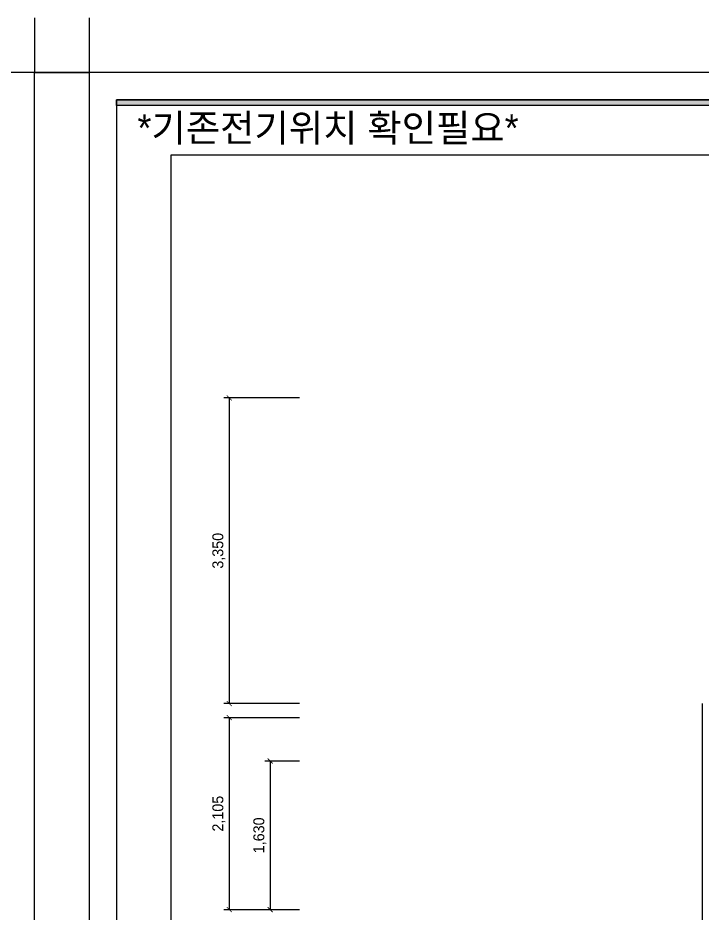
# Model space of a CAD drawing. Header units: inches. Extents: x 220271 to 272471, y 38563 to 64452.
# Drawn here: x 245890 to 253393, y 54638 to 64452 of the extents above; entities that cross this region are included whole.
import ezdxf
from ezdxf.enums import TextEntityAlignment as Align

# ---------------------------------------------------------------- set-up
doc = ezdxf.new("R2010")
doc.units = ezdxf.units.IN
doc.header["$LTSCALE"] = 50
doc.header["$MEASUREMENT"] = 0
for name, color, linetype in [('03-TEXT', 3, 'Continuous'), ('07-DIM WAL', 5, 'Continuous'), ('F-WALL1', 2, 'Continuous'), ('FORM(YOURNAME)-1', 1, 'Continuous'), ('FORM(YOURNAME)-11', 1, 'Continuous')]:
    doc.layers.add(name, color=color, linetype=linetype)
doc.styles.add('YOURNAME', font='HY울릉도M.TTF')
doc.styles.add('코레일둥고', font='Korail_Round_Gothic_Medium.ttf')
doc.dimstyles.new('YOURNAME-60', dxfattribs={"dimscale": 60, "dimtxt": 2, "dimasz": 0.9, "dimexe": 1, "dimexo": 3, "dimgap": 0.7, "dimtad": 1, "dimdec": 0, "dimzin": 0, "dimdsep": 46, "dimlunit": 6, "dimtxsty": 'YOURNAME', "dimblk": 'ARCHTICK', "dimcen": 0, "dimclrd": 1, "dimclre": 1, "dimclrt": 7, "dimadec": 0, "dimazin": 0, "dimtfac": 1, "dimtdec": 0, "dimtix": 1, "dimtmove": 2, "dimatfit": 3, "dimldrblk": 'ARCHTICK', "dimfxl": 1, "dimtolj": 1, "dimtzin": 0, "dimarcsym": 0})

# ---------------------------------------------------------------- blocks, each defined once
blk = doc.blocks.new('FORM-ELEVATION')
at = {"layer": 'FORM(YOURNAME)-11'}
h = blk.add_hatch(color=256, dxfattribs=at)
h.dxf.hatch_style = 1
h.paths.add_polyline_path([(-10309, 35708), (71691, 35708), (71691, 35508), (-10309, 35508)])
h.paths.add_polyline_path([(-10309, -21492), (71691, -21492), (71691, -21692), (-10309, -21692)])
at = {"layer": 'Defpoints', "color": 1}
for points in [[(-11309, 38708), (-11309, 36708), (-13309, 36708)], [(72691, 38708), (72691, 36708), (74691, 36708)]]:
    blk.add_lwpolyline(points, dxfattribs=at)
at = {"layer": 'Defpoints', "color": 158}
for points in [[(-10309, -21692), (71691, -21692), (71691, 35708), (-10309, 35708)], [(-8309, 33708), (61071, 33708), (61071, -19692), (-8309, -19692)]]:
    blk.add_lwpolyline(points, close=True, dxfattribs=at)
at = {"layer": 'FORM(YOURNAME)-11', "color": 250}
blk.add_lwpolyline([(-11309, -22692), (72691, -22692), (72691, 36708), (-11309, 36708)], close=True, dxfattribs=at)
at = {"layer": 'FORM(YOURNAME)-11'}
blk.add_lwpolyline([(-10309, 35708), (71691, 35708), (71691, 35508), (-10309, 35508)], close=True, dxfattribs=at)
at = {"layer": 'FORM(YOURNAME)-11', "color": 3, "style": 'YOURNAME'}
for tag, height, p in [('1', 450, (71041, -1219)), ('2', 450, (71041, -1863)), ('3', 450, (71041, -3150)), ('4', 450, (71041, -5081)), ('5', 515, (71041, -7398)), ('6', 515, (71041, -9650)), ('7', 515, (71041, -11903)), ('8', 515, (71041, -14155)), ('9', 515, (71041, -16408)), ('10', 515, (66791, -18596)), ('11', 515, (71041, -18660)), ('12', 515, (66791, -20848)), ('13', 515, (71041, -20848))]:
    blk.add_attdef(tag, text='', height=height, dxfattribs=at).set_placement(p, align=Align.MIDDLE_RIGHT)
blk = doc.blocks.new('메인도면')
at = {"layer": 'F-WALL1'}
blk.add_line((288206.2, 94140.8), (288206.2, 85885.1), dxfattribs=at)
blk = doc.blocks.new('cjswjdeh')
blk.add_blockref('메인도면', (-34813.2, 2184))
blk = doc.blocks.new('_ArchTick')
at = {"color": 0, "linetype": 'ByBlock', "const_width": 0.15}
blk.add_lwpolyline([(-0.5, -0.5), (0.5, 0.5)], dxfattribs=at)
blk = doc.blocks.new('*D101')
at = {"layer": '07-DIM WAL', "color": 1, "lineweight": -2, "transparency": 16777216}
for p, q in [((248979, 60285.1), (248147.3, 60285.1)), ((248207.3, 60285.1), (248207.3, 56935.1)), ((248979, 56935.1), (248147.3, 56935.1))]:
    blk.add_line(p, q, dxfattribs=at)
at = {"layer": 'Defpoints', "color": 0, "transparency": 16777216}
for p in [(249159, 60285.1), (248207.3, 56935.1), (249159, 56935.1)]:
    blk.add_point(p, dxfattribs=at)
at = {"layer": '07-DIM WAL', "color": 1, "lineweight": -2, "transparency": 16777216, "xscale": 54, "yscale": 54, "zscale": 54}
for p, rotation in [((248207.3, 60285.1), 90), ((248207.3, 56935.1), 270)]:
    blk.add_blockref('_ArchTick', p, dxfattribs=dict(at, rotation=rotation))
at = {"layer": '07-DIM WAL', "color": 7, "transparency": 16777216, "insert": (248093.7, 58610.1), "char_height": 120, "attachment_point": 5, "rotation": 90, "style": 'YOURNAME'}
blk.add_mtext('\\A1;3,350', dxfattribs=at)
blk = doc.blocks.new('*D102')
at = {"layer": '07-DIM WAL', "color": 1, "lineweight": -2, "transparency": 16777216}
for p, q in [((248979, 56780.1), (248147.3, 56780.1)), ((248207.3, 56780.1), (248207.3, 54675.1)), ((248979, 54675.1), (248147.3, 54675.1))]:
    blk.add_line(p, q, dxfattribs=at)
at = {"layer": 'Defpoints', "color": 0, "transparency": 16777216}
for p in [(249159, 56780.1), (248207.3, 54675.1), (249159, 54675.1)]:
    blk.add_point(p, dxfattribs=at)
at = {"layer": '07-DIM WAL', "color": 1, "lineweight": -2, "transparency": 16777216, "xscale": 54, "yscale": 54, "zscale": 54}
for p, rotation in [((248207.3, 56780.1), 90), ((248207.3, 54675.1), 270)]:
    blk.add_blockref('_ArchTick', p, dxfattribs=dict(at, rotation=rotation))
at = {"layer": '07-DIM WAL', "color": 7, "transparency": 16777216, "insert": (248093.7, 55727.6), "char_height": 120, "attachment_point": 5, "rotation": 90, "style": 'YOURNAME'}
blk.add_mtext('\\A1;2,105', dxfattribs=at)
blk = doc.blocks.new('*D103')
at = {"layer": '07-DIM WAL', "color": 1, "lineweight": -2, "transparency": 16777216}
for p, q in [((248979, 56305.1), (248596.7, 56305.1)), ((248656.7, 56305.1), (248656.7, 54675.1)), ((248979, 54675.1), (248596.7, 54675.1))]:
    blk.add_line(p, q, dxfattribs=at)
at = {"layer": 'Defpoints', "color": 0, "transparency": 16777216}
for p in [(249159, 56305.1), (248656.7, 54675.1), (249159, 54675.1)]:
    blk.add_point(p, dxfattribs=at)
at = {"layer": '07-DIM WAL', "color": 1, "lineweight": -2, "transparency": 16777216, "xscale": 54, "yscale": 54, "zscale": 54}
for p, rotation in [((248656.7, 56305.1), 90), ((248656.7, 54675.1), 270)]:
    blk.add_blockref('_ArchTick', p, dxfattribs=dict(at, rotation=rotation))
at = {"layer": '07-DIM WAL', "color": 7, "transparency": 16777216, "insert": (248543.1, 55490.1), "char_height": 120, "attachment_point": 5, "rotation": 90, "style": 'YOURNAME'}
blk.add_mtext('\\A1;1,630', dxfattribs=at)

msp = doc.modelspace()

# ---------------------------------------------------------------- block references
at = {"layer": '07-DIM WAL'}
msp.add_blockref('cjswjdeh', (0, -39389.7), dxfattribs=at)
at = {"layer": 'FORM(YOURNAME)-1', "xscale": 0.3, "yscale": 0.3, "zscale": 0.3}
for p in [(224263.3, 52839.8), (250063.3, 52839.8)]:
    msp.add_blockref('FORM-ELEVATION', p, dxfattribs=at)

# ---------------------------------------------------------------- texts
at = {"layer": '03-TEXT', "color": 10, "style": '코레일둥고'}
msp.add_text('*기존전기위치 확인필요*', height=300, dxfattribs=at).set_placement((249291.1, 63095.7), align=Align.CENTER)

# ---------------------------------------------------------------- dimensions: what is measured, and where the dimension line sits
at = {"layer": '07-DIM WAL'}
for base, p1, p2, picture, middle in [((248207.3, 56935.1), (249159, 60285.1), (249159, 56935.1), '*D101', (248093.7, 58610.1)), ((248207.3, 54675.1), (249159, 56780.1), (249159, 54675.1), '*D102', (248093.7, 55727.6)), ((248656.7, 54675.1), (249159, 56305.1), (249159, 54675.1), '*D103', (248543.1, 55490.1))]:
    dim = msp.add_linear_dim(base=base, p1=p1, p2=p2, angle=90, dimstyle='YOURNAME-60', dxfattribs=at)
    dim.commit()
    dim.dimension.update_dxf_attribs({"geometry": picture, "text_midpoint": middle})

doc.saveas('drawing.dxf')
